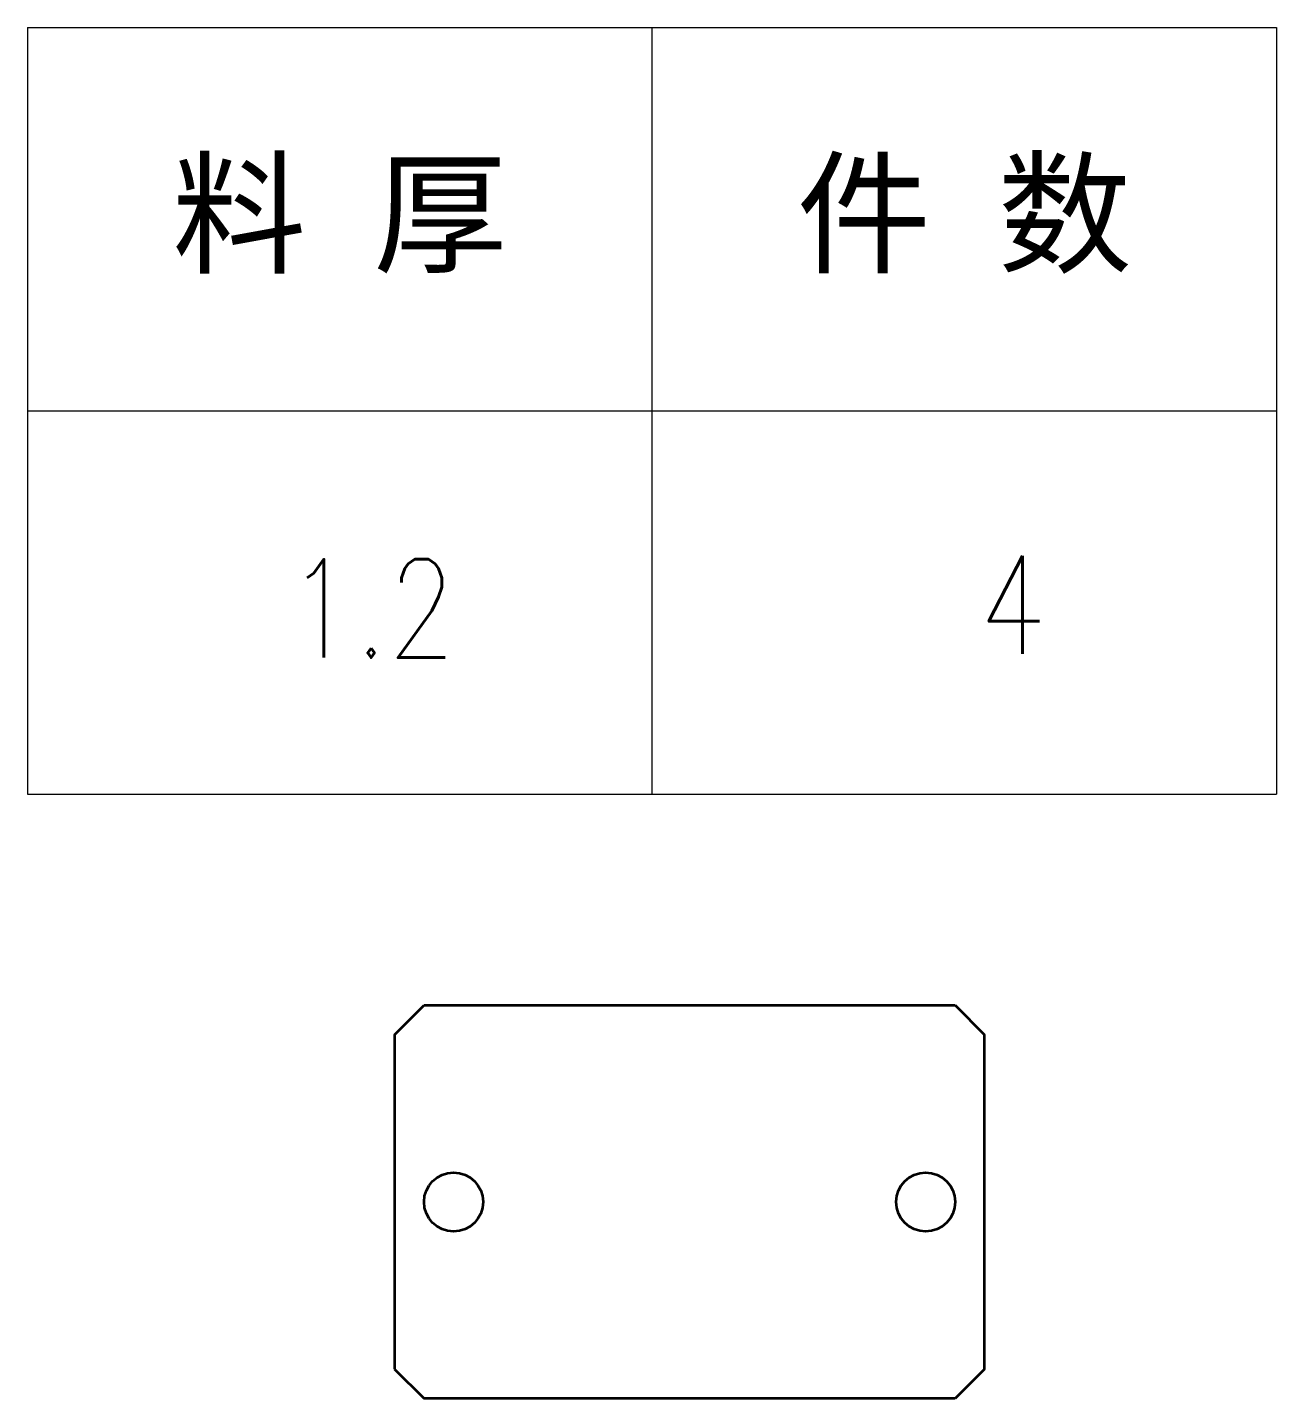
# Model space of a CAD drawing. Header units: millimetres. Extents: x 1333 to 104182, y -50696 to 74978.
# Drawn here: x 4381.2 to 4508.2, y 74826.6 to 74966 of the extents above; entities that cross this region are included whole.
import ezdxf
from ezdxf.enums import TextEntityAlignment as Align

# ---------------------------------------------------------------- set-up
doc = ezdxf.new("R2010")
doc.units = ezdxf.units.MM
doc.header["$LTSCALE"] = 0.5
doc.layers.add('标注线', color=3, linetype='Continuous', lineweight=18)
doc.styles.add('DIM', font='romans.shx', dxfattribs={"width": 0.8, "bigfont": 'bigfont.shx'})
doc.styles.get("Standard").update_dxf_attribs({"font": 'simplex.shx'})

# ---------------------------------------------------------------- blocks, each defined once
blk = doc.blocks.new('*T49')
at = {"color": 0, "linetype": 'ByBlock', "lineweight": -2, "transparency": 16777216}
for p, q in [((0, 0), (127, 0)), ((0, 0), (0, -78)), ((63.5, 0), (63.5, -78)), ((127, 0), (127, -78)), ((0, -39), (127, -39)), ((0, -78), (127, -78))]:
    blk.add_line(p, q, dxfattribs=at)
at = {"color": 0, "transparency": 16777216, "char_height": 10, "width": 60.5, "attachment_point": 5}
for s, insert in [('{\\fSimSun|b0|i0|c134|p2;料 厚}', (31.75, -19.5)), ('{\\fSimSun|b0|i0|c134|p2;件 数}', (95.25, -19.5))]:
    blk.add_mtext(s, dxfattribs=dict(at, insert=insert))
blk = doc.blocks.new('拆图参数')
blk.add_blockref('*T49', (-63.5, 78))
at = {"style": 'DIM', "width": 0.8}
blk.add_attdef('6', text='', height=10, dxfattribs=at).set_placement((-37.13, 18.91), align=Align.MIDDLE_LEFT)
blk.add_attdef('1', text='', height=10, dxfattribs=at).set_placement((36.65, 19.27), align=Align.MIDDLE_CENTER)

msp = doc.modelspace()

# ---------------------------------------------------------------- linework, layer by layer
at = {"color": 7, "lineweight": 35, "ltscale": 0.106066}
for p, q in [((4418.565, 74863.558), (4421.565, 74866.558)), ((4475.565, 74866.558), (4478.565, 74863.558)), ((4418.565, 74829.558), (4421.565, 74826.558)), ((4478.565, 74829.558), (4475.565, 74826.558))]:
    msp.add_line(p, q, dxfattribs=at)
at = {"color": 7, "lineweight": 35}
for p, q in [((4421.565, 74866.558), (4475.565, 74866.558)), ((4418.565, 74863.558), (4418.565, 74829.558)), ((4478.565, 74829.558), (4478.565, 74863.558)), ((4475.565, 74826.558), (4421.565, 74826.558))]:
    msp.add_line(p, q, dxfattribs=at)
for centre in [(4424.565, 74846.558), (4472.565, 74846.558)]:
    msp.add_circle(centre, 3, dxfattribs=at)

# ---------------------------------------------------------------- block references
at = {"layer": '标注线'}
msp.add_blockref('拆图参数', (4444.744, 74888.021), dxfattribs=at).add_auto_attribs({'1': '4', '6': '1.2'})

doc.saveas('drawing.dxf')
